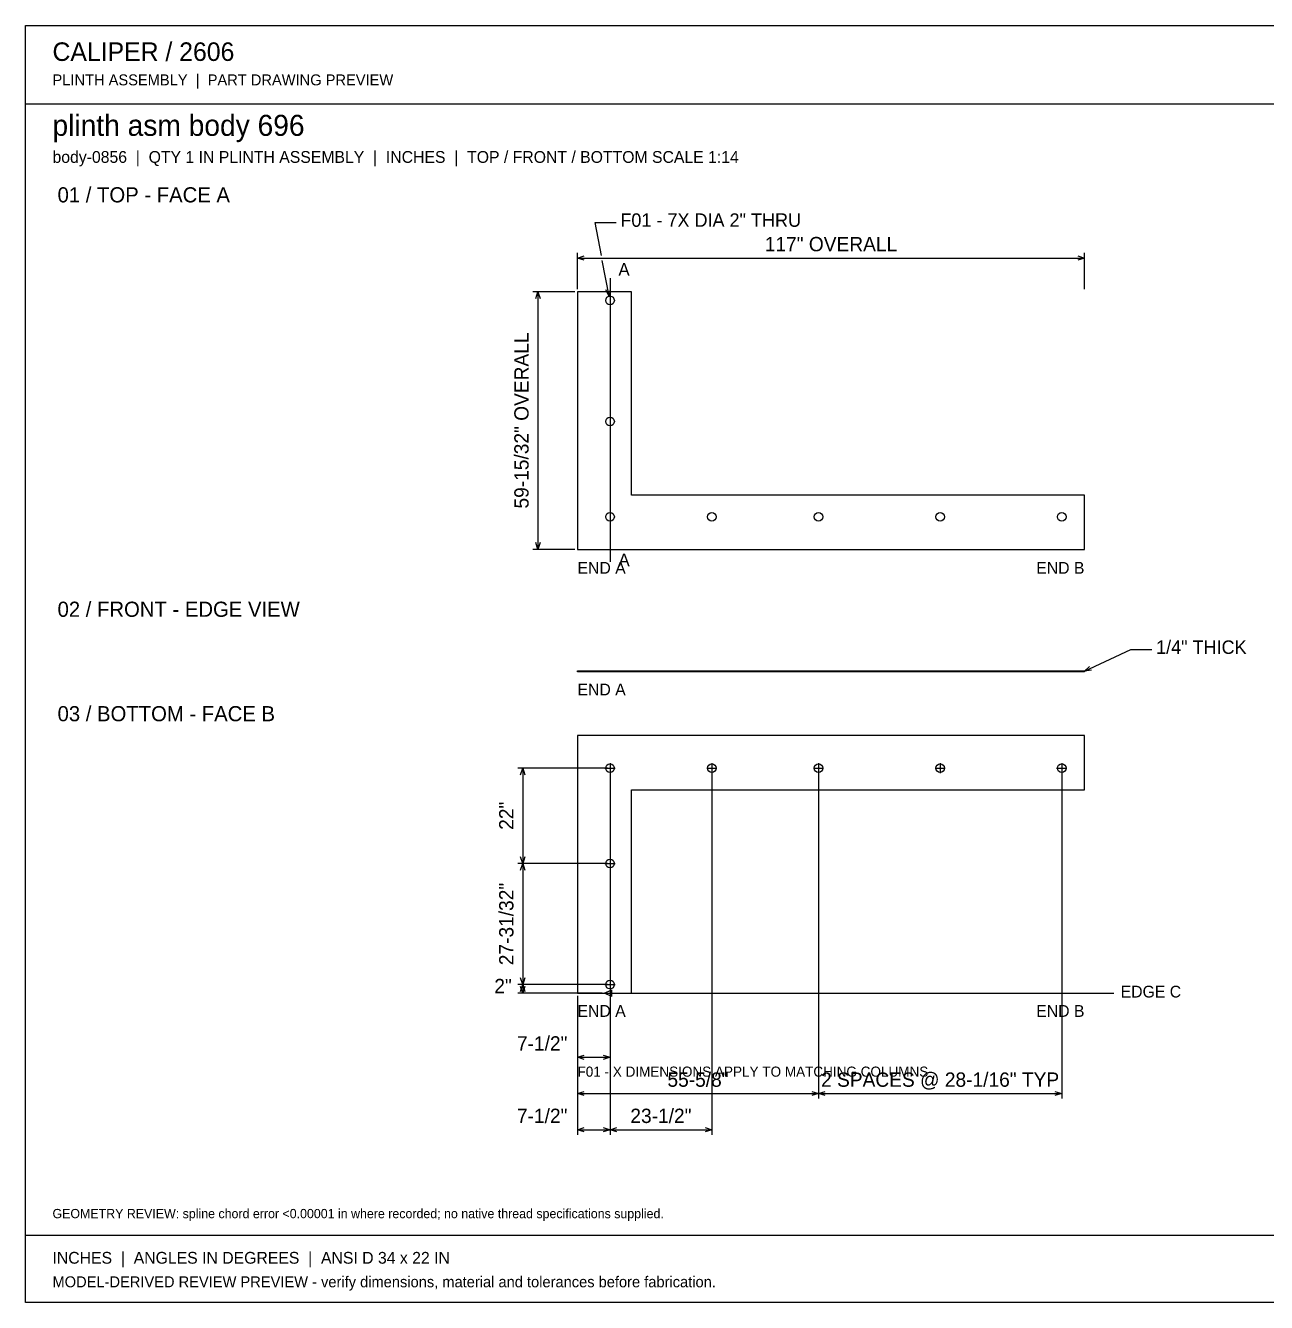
# Model space of a CAD drawing. Header units: inches. Extents: x 7 to 469, y 7 to 301.
# Drawn here: x 6.6 to 293, y 6.6 to 301.4 of the extents above; entities that cross this region are included whole.
import ezdxf
from ezdxf.enums import TextEntityAlignment as Align

# ---------------------------------------------------------------- set-up
doc = ezdxf.new("R2010")
doc.units = ezdxf.units.IN
doc.header["$MEASUREMENT"] = 0

msp = doc.modelspace()

# ---------------------------------------------------------------- linework, layer by layer
at = {"layer": 'ANNOTATION'}
for p, q in [((139.51, 248.3), (138.06, 255.89)), ((138.06, 255.89), (142.92, 255.89)), ((134, 240.53), (134, 248.89)), ((134, 247.72), (135.56, 248.21)), ((134, 247.72), (251, 247.72)), ((135.56, 247.24), (134, 247.72)), ((249.44, 248.21), (251, 247.72)), ((251, 247.72), (249.44, 247.24)), ((251, 240.53), (251, 248.89)), ((141.31, 238.93), (139.73, 247.15)), ((141.5, 243.06), (141.5, 177.55)), ((133.42, 239.94), (123.69, 239.94)), ((124.38, 238.39), (124.86, 239.94)), ((124.86, 239.94), (124.86, 180.47)), ((124.86, 239.94), (125.35, 238.39)), ((141.31, 238.93), (140.54, 240.36)), ((141.5, 240.55), (141.31, 238.93)), ((133.42, 180.47), (123.69, 180.47)), ((124.86, 180.47), (124.38, 182.02)), ((125.35, 182.02), (124.86, 180.47)), ((251, 152.32), (261.69, 157.31)), ((261.69, 157.31), (266.56, 157.31)), ((251, 152.32), (252.2, 153.42)), ((252.62, 152.54), (251, 152.32)), ((140.92, 129.96), (120.19, 129.96)), ((120.88, 128.41), (121.36, 129.96)), ((121.36, 129.96), (121.36, 107.96)), ((121.36, 129.96), (121.85, 128.41)), ((140.33, 129.96), (142.67, 129.96)), ((141.5, 131.13), (141.5, 128.79)), ((163.83, 129.96), (166.17, 129.96)), ((165, 131.13), (165, 128.79)), ((188.46, 129.96), (190.79, 129.96)), ((189.62, 131.13), (189.62, 128.79)), ((216.52, 129.96), (218.85, 129.96)), ((217.69, 131.13), (217.69, 128.79)), ((244.58, 129.96), (246.92, 129.96)), ((245.75, 131.13), (245.75, 128.79)), ((141.5, 129.38), (141.5, 45.32)), ((141.5, 129.38), (141.5, 45.32)), ((165, 129.38), (165, 45.32)), ((189.62, 129.38), (189.62, 53.68)), ((189.62, 129.38), (189.62, 53.68)), ((245.75, 129.38), (245.75, 53.68)), ((121.36, 107.96), (120.88, 109.52)), ((121.85, 109.52), (121.36, 107.96)), ((141.5, 109.13), (141.5, 106.79)), ((140.92, 107.96), (120.19, 107.96)), ((140.92, 107.96), (120.19, 107.96)), ((120.88, 106.41), (121.36, 107.96)), ((121.36, 107.96), (121.36, 79.98)), ((121.36, 107.96), (121.85, 106.41)), ((140.33, 107.96), (142.67, 107.96)), ((140.92, 79.98), (120.19, 79.98)), ((140.92, 79.98), (120.19, 79.98)), ((121.36, 79.98), (120.88, 81.54)), ((120.88, 78.43), (121.36, 79.98)), ((121.85, 81.54), (121.36, 79.98)), ((121.36, 79.98), (121.36, 77.98)), ((121.36, 79.98), (121.85, 78.43)), ((140.33, 79.98), (142.67, 79.98)), ((141.5, 81.15), (141.5, 78.82)), ((139.67, 77.98), (120.19, 77.98)), ((121.36, 77.98), (120.88, 79.54)), ((121.85, 79.54), (121.36, 77.98)), ((134, 77.4), (134, 62.04)), ((134, 77.4), (134, 53.68)), ((134, 77.4), (134, 45.32)), ((140.25, 77.98), (141.81, 78.76)), ((140.25, 77.98), (257.81, 77.98)), ((141.81, 77.21), (140.25, 77.98)), ((141.5, 79.4), (141.5, 62.04)), ((141.81, 78.76), (141.81, 77.21)), ((134, 63.21), (135.56, 63.69)), ((134, 63.21), (141.5, 63.21)), ((135.56, 62.72), (134, 63.21)), ((139.94, 63.69), (141.5, 63.21)), ((141.5, 63.21), (139.94, 62.72)), ((134, 54.84), (135.56, 55.33)), ((134, 54.84), (189.62, 54.84)), ((135.56, 54.36), (134, 54.84)), ((188.07, 55.33), (189.62, 54.84)), ((189.62, 54.84), (188.07, 54.36)), ((189.62, 54.84), (191.18, 55.33)), ((189.62, 54.84), (245.75, 54.84)), ((191.18, 54.36), (189.62, 54.84)), ((244.19, 55.33), (245.75, 54.84)), ((245.75, 54.84), (244.19, 54.36)), ((134, 46.48), (135.56, 46.97)), ((134, 46.48), (141.5, 46.48)), ((135.56, 46), (134, 46.48)), ((139.94, 46.97), (141.5, 46.48)), ((141.5, 46.48), (139.94, 46)), ((141.5, 46.48), (143.06, 46.97)), ((141.5, 46.48), (165, 46.48)), ((143.06, 46), (141.5, 46.48)), ((163.44, 46.97), (165, 46.48)), ((165, 46.48), (163.44, 46))]:
    msp.add_line(p, q, dxfattribs=at)
at = {"layer": 'OUTLINE'}
for p, q in [((6.61, 301.39), (469.39, 301.39)), ((6.61, 6.61), (6.61, 301.39)), ((6.61, 283.31), (469.39, 283.31)), ((146.5, 239.94), (134, 239.94)), ((134, 239.94), (134, 180.47)), ((146.5, 192.97), (146.5, 239.94)), ((251, 192.97), (146.5, 192.97)), ((251, 180.47), (251, 192.97)), ((134, 180.47), (251, 180.47)), ((134, 152.44), (251, 152.44)), ((134, 152.19), (134, 152.44)), ((251, 152.19), (134, 152.19)), ((251, 152.44), (251, 152.19)), ((251, 137.46), (134, 137.46)), ((134, 137.46), (134, 77.98)), ((251, 124.96), (251, 137.46)), ((146.5, 124.96), (251, 124.96)), ((146.5, 77.98), (146.5, 124.96)), ((134, 77.98), (146.5, 77.98)), ((6.61, 22.17), (469.39, 22.17)), ((469.39, 6.61), (6.61, 6.61))]:
    msp.add_line(p, q, dxfattribs=at)
for centre in [(141.5, 237.94), (141.5, 209.97), (141.5, 187.97), (165, 187.97), (189.62, 187.97), (217.69, 187.97), (245.75, 187.97), (141.5, 129.96), (165, 129.96), (189.62, 129.96), (217.69, 129.96), (245.75, 129.96), (141.5, 107.96), (141.5, 79.98)]:
    msp.add_circle(centre, 1, dxfattribs=at)

# ---------------------------------------------------------------- texts
at = {"layer": 'ANNOTATION'}
for s, height, p in [('CALIPER / 2606', 4.2778, (12.83, 293.22)), ('PLINTH ASSEMBLY  |  PART DRAWING PREVIEW', 2.5278, (12.83, 287.58)), ('plinth asm body 696', 4.8611, (12.83, 275.92)), ('body-0856  |  QTY 1 IN PLINTH ASSEMBLY  |  INCHES  |  TOP / FRONT / BOTTOM SCALE 1:14', 2.7222, (12.83, 269.69)), ('01 / TOP - FACE A', 3.5, (14, 260.56)), ('F01 - 7X DIA 2" THRU', 3.1111, (143.89, 254.92)), ('A', 2.92, (143.44, 243.64)), ('END A', 2.722, (134, 174.83)), ('A', 2.92, (143.44, 176.58)), ('02 / FRONT - EDGE VIEW', 3.5, (14, 164.89)), ('1/4" THICK', 3.111, (267.53, 156.33)), ('END A', 2.722, (134, 146.75)), ('03 / BOTTOM - FACE B', 3.5, (14, 140.78)), ('EDGE C', 2.722, (259.36, 77.01)), ('END A', 2.722, (134, 72.54)), ('F01 - X DIMENSIONS APPLY TO MATCHING COLUMNS', 2.3333, (134, 58.73)), ('GEOMETRY REVIEW: spline chord error <0.00001 in where recorded; no native thread specifications supplied.', 2.13889, (12.83, 26.06)), ('INCHES  |  ANGLES IN DEGREES  |  ANSI D 34 x 22 IN', 2.7222, (12.83, 15.56)), ('MODEL-DERIVED REVIEW PREVIEW - verify dimensions, material and tolerances before fabrication.', 2.5278, (12.83, 10.11))]:
    msp.add_text(s, height=height, dxfattribs=at).set_placement(p)
for s, height, p in [('117" OVERALL', 3.3056, (192.5, 249.28)), ('55-5/8"', 3.306, (161.81, 56.4)), ('2 SPACES @ 28-1/16" TYP', 3.3056, (217.69, 56.4)), ('23-1/2"', 3.306, (153.25, 48.04))]:
    msp.add_text(s, height=height, dxfattribs=at).set_placement(p, align=Align.CENTER)
for s, height, p in [('59-15/32" OVERALL', 3.3056, (122.72, 210.21)), ('22"', 3.306, (119.22, 118.96)), ('27-31/32"', 3.306, (119.22, 93.97))]:
    msp.add_text(s, height=height, rotation=90, dxfattribs=at).set_placement(p, align=Align.CENTER)
for s, height, p in [('END B', 2.722, (251, 174.83)), ('2"', 3.306, (118.83, 78.01)), ('END B', 2.722, (251, 72.54)), ('7-1/2"', 3.306, (131.67, 64.76)), ('7-1/2"', 3.306, (131.67, 48.04))]:
    msp.add_text(s, height=height, dxfattribs=at).set_placement(p, align=Align.RIGHT)

doc.saveas('drawing.dxf')
